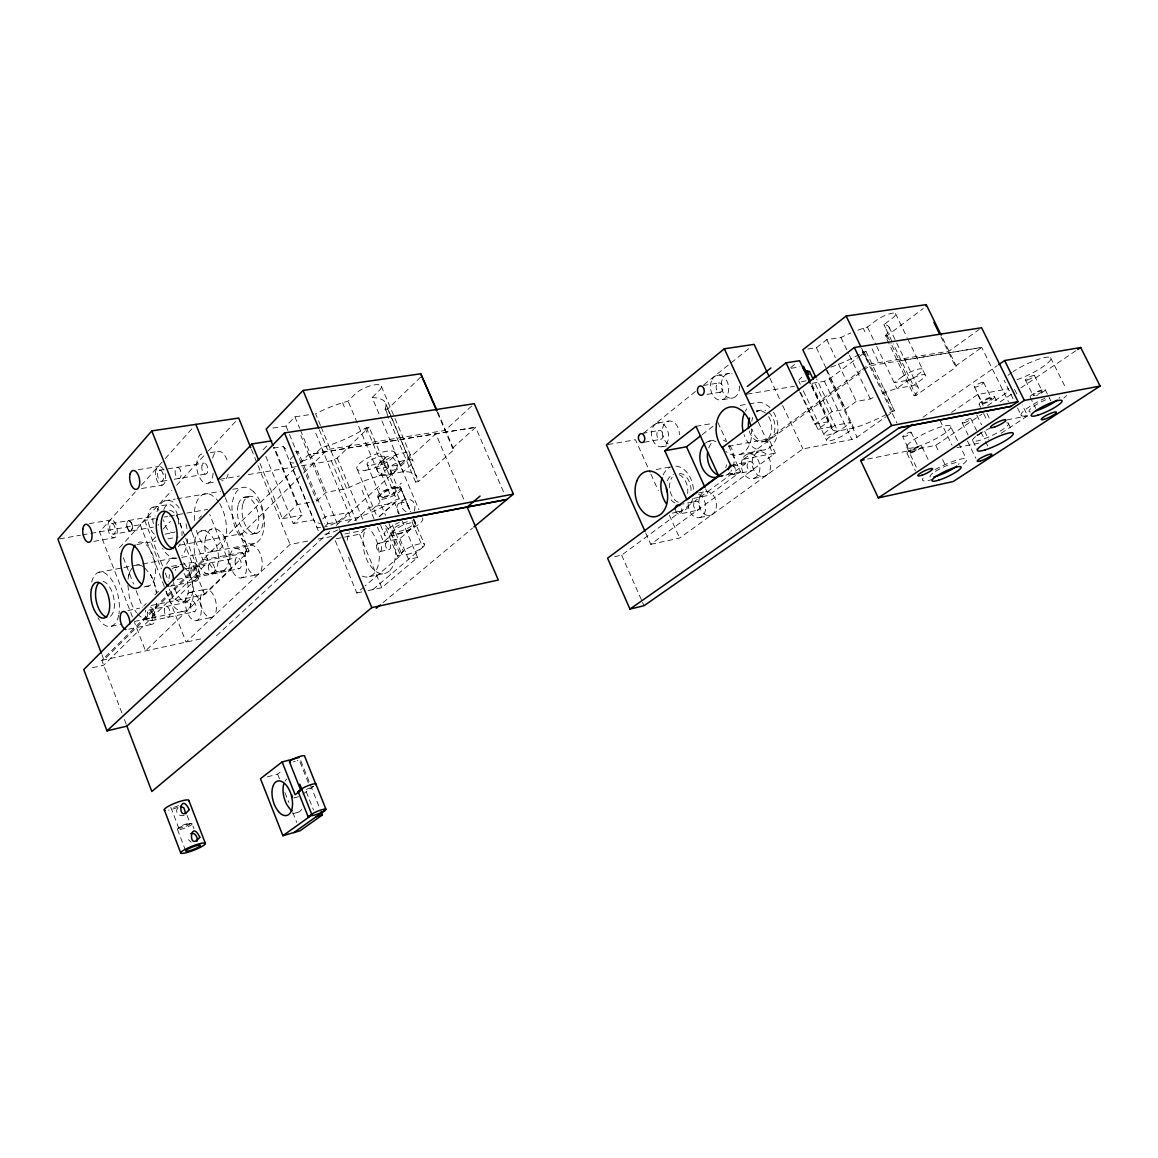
<?xml version="1.0" encoding="UTF-8"?>
<svg xmlns="http://www.w3.org/2000/svg" width="1158" height="1158" viewBox="0 0 1158 1158"><rect width="100%" height="100%" fill="white"/><g stroke="black" fill="none" stroke-linecap="round" stroke-linejoin="round"><path stroke-width="0.75" stroke-dasharray="5 3.75" d="M130.941 521.983L128.364 520.608C125.426 523.257 126.656 529.524 130.159 531.189L153.421 527.107M129.059 520.521L131.766 523.517L132.374 528.352M131.115 530.929L132.461 527.614M857.89 330.204A47.536 11.783 -26.1 0 1 863.26 328.336L867.443 327.077L875.709 320.78A12.999 3.257 -26.4 0 1 892.34 313.181A12.999 3.257 -26.4 0 1 892.167 318.378L883.901 324.645A47.536 11.783 -26.1 0 1 885.841 335.241L885.262 335.863L914.125 395.746L916.05 395.399L955.828 367.245L956.059 365.667L941.165 335.14M126.859 523.373L126.83 525.486M132.287 528.96L130.738 531.16L113.672 534.185M388.625 418.212L385.281 408.774A55.454 17.674 -22.7 0 0 372.181 397.585L380.649 417.864M414.347 511.199C419.471 491.368 388.842 499.127 398.859 513.993M389.855 421.136L415.621 482.046L415.997 481.41A55.902 15.836 -22.7 0 0 403.462 471.697L379.448 475.866A55.902 15.836 -22.7 0 0 346.691 488.676L326.078 492.309L316.872 501.081L311.936 501.964M396.499 468.86C398.699 465.226 395.819 460.797 393.315 458.105C388.292 452.85 382.632 459.683 379.375 463.316C369.778 475.417 392.765 479.977 396.499 468.86C390.232 473.94 379.173 464.372 385.252 457.772M403.056 500.097C398.815 504.758 403.187 511.995 408.904 512.516M178.129 807.821C173.367 812.438 180.793 818.011 185.164 814.754M177.608 829.041L178.795 827.623M378.709 496.695L380.461 494.64M135.356 491.904L99.559 531.84L133.879 620.702M141.319 485.245L163.987 459.958M165.174 458.626L193.56 426.94M90.889 533.375L140.176 524.69L171.804 490.456M176.682 485.202L207.094 452.286M208.31 450.969L238.722 418.067M119.477 547.705L144.678 520.449L155.288 518.596M155.751 536.82L150.858 541.987L161.396 568.911M163.075 529.076L170.414 521.332M390.449 474.433L391.028 471.755L384.717 456.773M263.141 449.738L268.063 444.658M272.825 428.069L286.026 426.057L294.943 416.837L313.876 413.999M199.017 518.393L201.506 515.831M143.795 605.996L146.255 603.521M154.897 594.836L159.818 589.871M320.433 425.406L315.598 413.753A55.454 17.674 -22.7 0 1 342.594 402.709L348.095 401.117L355.274 393.894A15.155 4.95 -23.1 0 1 374.642 384.832A15.155 4.95 -23.1 0 1 379.332 390.42L372.094 397.585M325.557 525.848L327.815 523.749L298.055 451.417L291.483 458.032A14.432 4.487 -22.4 0 0 293.973 462.968M121.894 712.952L101.846 660.335L298.518 464.633M299.705 463.432L308.723 454.486L475.735 427.259L308.636 454.544L300.892 435.48M379.534 516.468L399.221 498.794L369.113 427.128L365.132 428.373A55.454 17.674 -22.7 0 1 321.663 447.61L314.904 454.211A14.432 4.487 -22.4 0 1 299.705 462.028M192.127 532.68L204.966 565.118L103.713 665.242L90.411 668.137M240.372 535.314L302.339 474.302M303.599 473.057L327.526 449.507L445.048 430.443L472.131 405.604M301.369 465.777L331.333 460.797L337.253 458.047L369.113 427.128M384.919 409.469L387.756 409.035L422.134 375.67M180.055 545.129L242.065 533.635L249.042 550.991L145.532 650.883L134.516 622.382M260.014 463.489L282.48 518.726L297.099 504.613L310.286 502.268M151.264 605.475L204.648 594.676L231.426 568.853L209.699 514.355M914.125 395.746L914.733 395.153A47.854 10.523 -25.6 0 0 913.344 385.556L893.194 343.897M265.819 456.31L293.249 523.604L302.122 515.151L274.432 447.437M307.666 541.09L290.079 544.448L186.076 642.125L165.753 590.117M322.735 518.987L324.978 516.888L348.428 512.56L341.61 518.842A14.533 4.067 -22.4 0 1 324.168 527.107M329.625 531.594L216.792 635.481L213.26 636.249M336.254 525.486L435.813 433.816L464.344 500.56M347.834 522.504L351.366 519.334A55.902 15.836 -22.7 0 0 395.24 500.082L399.221 498.794M354.594 520.811L369.257 507.45L394.617 502.775L399.481 514.384M371.588 510.157L379.65 502.818M399.988 484.362L401.334 483.132M415.621 482.046L418.414 481.54L453.878 449.738L452.59 448.088L475.649 427.374L504.005 493.004M344.606 537.109L359.602 534.229L366.087 528.395M379.057 516.758L394.617 502.775M394.516 530.19L388.77 535.242L391.838 534.649L400.567 555.522L365.016 585.977M377.45 527.122L383.602 541.872L391.838 534.649M383.602 541.872L399.872 538.658L413.956 526.427L411.047 519.508M385.86 528.294L397.498 556.144L403.302 551.165L391.607 523.213M335.27 540.67L356.809 592.997L363.641 587.149M372.847 589.596L422.728 547.256L413.956 526.427M368.041 590.609L381.764 587.699L417.56 557.476L402.26 521.013M383.095 602.594L472.536 528.12M643.834 432.976L695.48 391.476M703.847 384.745L749.921 347.733M702.197 434.626L713.603 425.782M790.697 367.564L795.763 363.641M807.908 348.992L816.376 347.69L826.826 339.612L840.94 337.485A47.536 11.783 -26.1 0 1 850.898 332.954M267.339 776.873L277.631 774.137L281.727 770.996M812.062 383.298L824.351 381.243L829.475 378.912L857.571 357.822M858.975 356.78L865.996 351.496L894.367 410.757L887.187 415.838M885.262 335.863L887.216 335.574L923.23 308.52M766.755 440.329L860.698 370.56M862.117 369.503L869.224 364.205L949.01 351.178L979.248 329.437M614.594 556.68L621.643 555.131L745.622 463.576L743.624 459.219L862.305 371.168M863.752 370.097L869.542 365.798L981.868 347.371L956.059 365.667M693.584 498.403L708.58 495.349L740.541 471.827L727.383 443.167M302.875 794.156L313.471 786.369M645.701 532.926L650.782 544.332L775.397 453.111L768.767 438.839L727.615 446.496M799.715 391.896L814.885 424.204L832.052 411.655L845.528 409.223L856.225 401.45L870.266 398.96A47.854 10.523 -25.6 0 1 876.013 396.297M800.685 392.533L817.953 429.3L828.332 421.744L810.976 384.919M650.782 544.332L679.63 538.065L802.928 448.913L851.897 439.49L857.079 437.174L885.754 416.851M922.984 417.213L997.197 365.682M951.601 412.407L977.685 394.502L1008.632 388.813M987.629 405.589L1009.429 390.811M867.631 459.089L935.751 445.338L982.085 414.072M1000.005 401.971L1011.962 393.894M1020.936 387.843L1076.216 350.527M399.351 503.383C404.403 499.373 408.803 506.393 410.004 510.721M1001.178 433.251L1027.609 415.838L1022.239 404.953M380.389 462.331L384.76 461.434L388.972 466.761M830.822 367.129A47.536 11.783 -26.1 0 0 862.884 352.51L865.996 351.496M894.367 410.757L891.269 411.785A47.854 10.523 -25.6 0 1 853.953 427.982L837.639 431.066L829.794 436.696A12.448 2.707 -25.3 0 0 830.04 440.793A12.448 2.707 -25.3 0 0 846.006 433.628L853.866 428.011L825.77 368.707L827.652 372.659M366.406 528.251L360.442 530.986L344.606 534.012M292.656 813.799L297.389 812.467M321.548 447.639L351.25 519.377L327.815 523.749A55.902 15.836 -22.7 0 1 324.197 523.778M298.547 796.675L293.915 797.949A2.794 1.505 74.9 0 0 294.885 796.371M101.846 660.335L202.65 638.536M699.75 517.568L710.433 515.31M356.809 592.997L361.614 591.97M196.643 620.572L211.755 617.402M369.199 576.655L385.325 573.297M675.418 510.417A4.603 3.228 79 0 0 679.601 513.993L697.97 510.171M128.813 629.17L152.306 624.278M111.342 626.217L121.966 624.032M134.371 621.47L184.904 611.048M151.452 620.702L194.544 611.786M672.074 513.182L682.395 511.04M417.56 557.476L408.528 559.314L399.872 538.658M956.957 447.625L980.884 442.732M679.124 504.7L695.842 501.284M127.887 610.541L139.64 608.153M397.498 556.144L400.567 555.522M182.732 602.001L187.205 601.089M148.904 610.02L192.025 601.234M189.926 592.447L205.067 589.408M698.65 492.961L704.773 491.73M241.704 577.813L257.163 574.744M380.114 551.512L389.088 549.717M753.511 478.5L764.309 476.329M1007.026 419.891L1027.609 415.838M717.511 477.096L725.024 475.62M733.101 474.519L751.672 470.857M170.125 586.237L195.919 581.142A9.539 4.979 78.6 0 0 197.41 566.334A9.539 4.979 78.6 0 0 188.928 567.898A9.539 4.979 78.6 0 0 195.919 581.142M177.29 579.449L231.426 568.853M144.026 586.932L148.817 585.991M211.277 573.746L221.945 571.661M195.398 577.35L239.518 568.694M378.159 543.377L387.163 541.611M718.742 476.112L740.541 471.827M730.886 465.299L749.472 461.695M732.753 466.066L745.622 463.576M743.624 459.219L775.397 453.111M192.749 566.248L236.898 557.751M336.269 538.716L342.942 537.442M185.584 568.853L204.966 565.118M739.34 454.631L765.583 449.637M747.648 454.066L758.476 452.011M202.853 559.821L249.042 550.991M171.558 566.392L192.214 562.441M318.218 539.063L332.288 536.371M174.482 567.449L178.969 566.595A17.761 9.177 78.5 0 0 175.162 570.431M98.473 572.356L122.241 567.869M123.935 567.536L141.03 564.308M142.767 563.989L172.325 558.402M181.849 557.374L254.659 543.609M234.712 548.617L250.215 545.679M656.195 469.555L670.004 466.935M763.658 441.618L766.885 441.024M252.372 534.012L257.004 533.158M817.953 429.3L831.922 426.694A47.854 10.523 -25.6 0 0 837.639 431.066L814.783 382.632M814.885 424.204L828.332 421.744M293.249 523.604L313.572 519.841A55.902 15.836 -22.7 0 0 320.39 523.43M661.956 446.785L666.559 445.946M201.072 531.015L211.769 529.076M136.919 544.521L155.983 541.047M167.953 538.861L178.216 536.994M282.48 518.726L302.122 515.151M708.899 441.198L714.92 440.098M164.928 534.156L173.324 532.637M644.311 442.255L661.073 439.258M93.885 541.408L114.005 537.819A9.076 4.487 79.3 0 0 115.742 524.096A9.076 4.487 79.3 0 0 107.955 524.675A9.076 4.487 79.3 0 0 114.005 537.819M696.016 426.332L712.836 423.365M59.637 538.89L80.467 535.213M82.204 534.909L89.152 533.679M608.153 444.556L635.452 439.707L650.188 472.493M164.132 517.047L167.678 516.425M169.444 516.106L185.179 513.356M186.916 513.052L207.716 509.404M642.183 433.41L658.96 430.472M89.267 523.691L111.096 519.899M243.614 497.419L248.261 496.608M759.547 410.453L756.304 411.018A15.792 11.609 81.5 0 1 765.279 412.943M111.429 523.532L154.39 516.063M740.324 405.401L747.359 404.2M749.11 403.896L754.379 402.998A24.057 17.688 81.5 0 1 763.629 403.317L768.058 405.879A24.057 17.688 81.5 0 1 770.099 407.703M153.059 507.175L168.214 504.57M658.062 422.931L668.817 421.063M164.668 500.878L175.249 499.069M177.015 498.78L220.671 491.339M232.715 489.298L241.327 487.836M722.418 399.727L733.289 397.903M219.817 479.325L239.431 476.054M248.348 474.577L299.604 466.066M208.324 483.074L215.229 481.931M747.228 394.125L794.489 386.236M707.017 394.386L720.609 392.142M141.551 488.517L162.236 485.101M161.903 481.279L167.157 480.411M174.178 479.267L206.167 474.027M901.981 360.485L981.767 347.472L1008.459 401.696M703.123 385.498L718.423 383.037M791.175 368.273L799.946 366.869M159.268 470.249L204.329 463.026M716.599 375.453L729.829 373.354M138.193 469.714L158.921 466.413M273.331 448.132L283.507 446.51A55.454 17.674 -22.7 0 0 287.416 449.738M210.365 452.677L219.007 451.316M903.11 436.754C913.792 434.974 913.619 427.461 902.647 436.552L910.029 451.996M176.928 558.17L174.366 558.402A29.486 15.213 79.3 0 1 162.554 548.327M130.014 531.16L128.987 530.538M295.623 451.331L298.055 451.417M395.718 487.619L398.091 487.793M397.093 487.721L399.828 487.923M189.926 823.309L191.765 823.57M911.042 432.18L918.786 447.639M143.23 566.494L139.423 564.974A27.43 13.751 78.4 0 0 135.819 565.278A27.416 13.751 78.4 0 1 139.423 564.988M191.157 842.199L188.436 839.651M144.707 567.782L150.41 574.571A27.401 13.737 78.4 0 1 156.402 592.737A27.43 13.751 78.4 0 0 150.41 574.556M128.697 530.292L127.221 527.397M950.313 425.883A24.405 4.849 -25.5 0 0 935.114 428.865L929.353 431.254A24.405 4.849 -25.5 0 0 906.627 446.814L907.264 447.914A24.405 4.849 -25.5 0 0 939.124 436.899L943.799 433.975A24.405 4.849 -25.5 0 0 950.313 425.883L957.941 441.603M1050.61 357.721L1066.243 389.03M1045.182 389.58L1050.798 400.856M1034.441 375.568L1042.113 390.999A5.052 0.97 -26 0 1 1036.106 395.008M1025.51 380.142L1033.153 395.558M1030.084 396.977L1035.672 408.253M1014.567 389.421L1018.403 397.194M1012.903 398.569L1004.058 380.114M1017.506 407.891L1021.327 415.679A26.142 4.907 -25.9 0 0 1029.52 415.042M1008.198 423.162L1011.658 430.183M994.548 396.832A8.584 1.723 -25.9 0 1 983.547 403.795A8.584 1.723 -25.9 0 1 982.375 401.059A8.584 1.723 -25.9 0 1 994.548 396.832L997.588 403.013M983.591 382.372L991.378 398.222M974.515 387.061L982.259 402.897M977.685 394.502L983.099 405.561M986.963 413.449L990.061 419.775M979.103 404.301L980.609 407.384M983.634 413.565L987.412 421.28M940.976 336.804L955.828 367.245M976.787 415.085L981.535 424.798M984.691 431.268L988.643 439.36M980.985 432.195L984.807 440.04M985.574 441.603L987.875 446.308M970.795 418.617L976.657 430.631M972.923 441.01L977.005 449.405M962.255 422.988L968.088 434.988M967.451 440.995L975.818 458.235M958.708 443.181L966.308 458.872M895.481 313.572L907.032 337.412M907.8 338.99L925.256 375.018M940.006 420.354L952.035 445.222M889.069 327.178L895.988 341.494M896.755 343.086L918.294 387.669M885.609 328.076L883.945 324.645L892.413 342.29M887.216 335.574L891.11 343.651M891.892 345.272L916.05 395.399M885.841 335.241L887.477 338.614M935.751 445.338L939.543 453.212M942.583 459.509L946.375 467.383M131.201 522.345L132.012 524.313M867.443 327.077L875.897 344.664M876.664 346.271L896.943 388.422L913.344 385.556L921.754 379.52A13.085 2.909 -25.9 0 0 922.159 374.787A13.085 2.909 -25.9 0 0 905.382 382.357L896.943 388.422A47.854 10.523 -25.6 0 0 881.73 393.85M921.797 446.322A8.178 1.607 -25.4 0 1 911.259 452.836A8.178 1.607 -25.4 0 1 910.145 450.274A8.178 1.607 -25.4 0 1 921.797 446.322L929.512 462.36M863.26 328.336L864.91 331.796M872.09 348.862L879.443 364.177M883.901 388.552L892.022 405.503M864.042 351.815L892.442 411.104M861.538 348.153L869.224 364.205M862.189 350.411L896.871 422.887M862.884 352.51L864.476 355.839M906.627 446.814L917.107 468.729M907.018 453.314L915.442 470.944M840.94 337.485L848.655 353.653M849.436 355.274L870.266 398.96M826.826 339.612L835.338 357.504M838.435 364.017L856.225 401.45M816.376 347.69L826.378 368.794M827.145 370.415L845.528 409.223M829.475 378.912L857.079 437.174M824.351 381.243L851.897 439.49M832.052 411.655L816.665 379.071M811.917 384.268L831.922 426.694M811.657 385.657L832.312 429.517M798.788 381.083L800.308 384.34M803.362 390.839L826.638 440.344M769.896 378.188L781.925 403.925M782.663 405.532L802.928 448.913M758.389 422.294L773.37 454.602M717.888 422.467L726.659 441.574M705.642 488.879L708.58 495.349M650.912 474.143L658.28 490.529M669.324 515.122L679.63 538.065M621.643 555.131L641.836 600.828M642.56 602.464L644.007 605.735M413.623 519.016L415.027 522.258M437.652 411.872L453.878 449.738M437.406 412.639L452.59 448.088M381.329 386.294L412.986 461.043M385.744 403.708L391.375 416.981M392.07 418.646L416.663 476.749M387.756 409.035L389.841 413.985M390.55 415.621L418.414 481.54M385.281 408.774L387.004 412.856M381.966 420.976L403.375 471.697L410.844 464.879A15.286 4.429 -23.1 0 0 406.415 459.958A15.286 4.429 -23.1 0 0 386.844 469.004L379.448 475.866L348.095 401.117M394.646 452.185L418.935 509.723M400.292 487.04L410.656 511.677M413.638 518.958L424.306 544.086M366.304 427.563L396.441 499.301M365.132 428.373L366.825 432.397M381.112 473.101L389.739 493.655M390.68 470.799L397.903 488.14M379.259 488.372L379.621 489.241M342.594 402.709L344.346 406.907M367.216 464.865L380.331 496.217M377.971 497.303L385.513 515.353M388.885 523.43L401.812 554.32M401.146 489.313A12.347 3.474 -22.9 0 1 383.587 499.055A12.347 3.474 -22.9 0 1 384.355 492.295A12.347 3.474 -22.9 0 1 401.146 489.313L409.454 509.303L400.871 488.444M357.315 469.439L377.19 517.076M380.62 525.298L384.731 535.155M362.049 490.152L374.034 518.914M385.44 525.616A26.634 15.72 78.8 0 1 394.328 542.61L395.428 549.529A26.634 15.72 78.8 0 1 389.102 571.183L390.449 574.658M337.253 458.047L363.019 520.087M323.212 451.663L323.531 452.416M321.128 427.07L346.691 488.676M319.362 429.821L327.526 449.507M331.333 460.797L356.273 520.97M359.602 534.229L381.764 587.699M315.743 433.15L323.56 452.054M294.943 416.837L299.676 428.33M300.356 429.965L326.078 492.309M308.723 454.486L339.656 529.495M286.026 426.057L288.762 432.701M289.442 434.351L316.872 501.081M289.934 461.68L318.233 530.711M283.507 446.51L313.572 519.841M297.099 504.613L273.606 447.191M251.46 449.405L290.079 544.448M225.26 497.636L247.334 552.641L203.359 561.051L103.916 659.886L102.005 654.863M300.776 760.69L319.767 808.385M308.346 782.851L299.184 759.822A8.178 1.52 -21.8 0 1 297.23 760.632M306.233 791.696L313.529 810.05M176.523 514.876L185.092 536.574M185.758 538.238L200.262 574.947L173.917 600.901L169.3 589.118M277.631 774.137L279.614 779.131M284.882 792.477L288.834 802.48M292.786 812.467L296.738 822.47M183.601 541.365L204.648 594.676M144.678 520.449L162.67 566.407M165.247 572.978L168.46 581.186M140.176 524.69L165.102 588.438M123.327 557.62L133.59 584.095M136.152 590.71L142.564 607.241M187.104 815.42L190.216 823.497A6.181 1.086 -21.2 0 1 181.893 827.724A6.181 1.086 -21.2 0 1 181.27 825.944A6.181 1.086 -21.2 0 1 190.216 823.497M192.127 823.801A7.845 1.375 -21.2 0 1 181.531 829.186A7.845 1.375 -21.2 0 1 180.764 826.913A7.845 1.375 -21.2 0 1 192.127 823.801L194.037 828.781M170.834 807.401L178.694 827.956M177.492 829.475L185.106 849.393M124.413 719.538L126.917 726.124M1021.327 415.679L1020.965 414.434A26.142 4.907 -25.9 0 1 1044.878 398.28M132.171 524.835L132.446 527.064M127.062 526.876L126.917 526.036M127.887 585.282L129.218 596.356A27.43 13.751 78.4 0 0 136.586 612.698M194.515 520.521L194.341 513.24A29.124 15.445 79.4 0 1 211.682 495.161L215.822 498.461A29.124 15.445 79.4 0 1 218.703 502.065M732.681 465.415A4.748 3.431 80 0 1 734.881 472.971A4.748 3.431 80 0 1 729.091 472.059M773.616 412.291A24.057 17.688 81.5 0 1 769.94 447.393A24.057 17.688 81.5 0 1 744.044 434.641M745.303 411.177A24.057 17.688 81.5 0 1 746.722 408.89M806.185 380.678A12.362 3.04 -25.7 0 1 801.799 377.204M698.607 494.263A12.188 8.642 79 0 1 705.569 509.534A12.188 8.642 79 0 1 695.263 517.163A12.188 8.642 79 0 1 688.315 501.892M681.642 508.623A4.603 3.228 79 0 1 679.601 513.993M751.325 428.764A24.304 17.631 81.3 0 1 744.565 451.634A24.304 17.631 81.3 0 1 725.791 451.432M768.55 416.591A15.792 11.609 81.5 0 1 766.06 440.46A15.792 11.609 81.5 0 1 748.922 429.835M668.267 443.934A12.043 8.453 81.2 0 1 664.924 423.394L666.733 421.859A12.043 8.453 81.2 0 1 677.025 425.753L678.342 428.474A12.043 8.453 81.2 0 1 679.341 434.655M739.542 386.063A12.492 9.061 82.8 0 1 730.206 398.178A12.492 9.061 82.8 0 1 721.362 383.428A12.492 9.061 82.8 0 1 732.203 373.831M768.521 412.364A15.763 11.609 81.5 0 1 770.953 438.462A15.763 11.609 81.5 0 1 752.15 429.256M751.803 421.179A15.763 11.609 81.5 0 1 752.801 417.459M756.811 411.901A15.763 11.609 81.5 0 1 765.612 410.685M708.739 447.9A18.441 13.274 80.5 0 1 713.299 441.488M723.388 440.199A18.441 13.274 80.5 0 1 725.646 441.415M729.656 445.294A18.441 13.274 80.5 0 1 730.843 471.306M730.032 472.319A18.441 13.274 80.5 0 1 721.579 475.996M705.758 442.863A18.499 13.259 80.4 0 1 715.847 441.589M726.457 464.763A18.499 13.259 80.4 0 1 725.791 467.731M1030.128 396.499A8.41 1.621 -26 0 1 1038.784 390.97A8.41 1.621 -26 0 1 1045.138 390.058A8.41 1.621 -26 0 1 1036.468 395.587M1035.049 395.37A5.052 0.97 -26 0 1 1035.324 393.43A5.052 0.97 -26 0 1 1042.171 391.071M981.13 432.556A8.063 1.534 -25.6 0 1 975.369 436.769M978.003 434.221A4.835 0.926 -25.6 0 1 976.773 435.22M963.311 463.967A24.492 4.502 -25.2 0 0 951.138 462.071L945.362 464.459A24.492 4.502 -25.2 0 0 934.043 470.162M932.841 479.282A24.492 4.502 -25.2 0 1 922.955 480.7L922.347 479.687A24.492 4.502 -25.2 0 1 923.259 477.993M1006.678 422.829A19.903 3.749 -25.6 0 1 995.634 433.685A19.903 3.749 -25.6 0 1 972.633 440.749A19.903 3.749 -25.6 0 1 991.552 427.476M1016.97 379.694A26.041 5.283 -26.2 0 0 1049.105 361.745A26.041 5.283 -26.2 0 0 1035.281 360.384L1029.216 362.903A26.041 5.283 -26.2 0 0 1013.207 371.559M1066.663 395.486A26.142 4.907 -25.9 0 1 1063.797 398.062M1059.932 397.078A17.153 3.213 -25.9 0 1 1059.034 398.395M1030.519 411.959A17.153 3.213 -25.9 0 1 1032.994 406.878A17.153 3.213 -25.9 0 1 1049.741 398.135M935.534 471.335A16.067 2.953 -25.2 0 1 952.846 463.374A16.067 2.953 -25.2 0 1 958.477 464.488M930.352 476.966A16.067 2.953 -25.2 0 1 934.564 471.957M1007.952 375.424A26.041 5.283 -26.2 0 1 1012.02 372.369M678.212 502.283A14.996 10.552 79.6 0 1 672.176 477.125M679.5 473.332A14.996 10.552 79.6 0 1 690.964 491.629M692.672 498.751A22.885 16.067 79.6 0 1 675.375 510.837M663.129 474.852A22.885 16.067 79.6 0 1 671.741 466.616M675.91 466.124A22.885 16.067 79.6 0 1 693.497 490.138M675.027 502.919A15.011 10.552 79.6 0 1 670.077 498.693M667.471 480.686A15.011 10.552 79.6 0 1 673.565 474.244M679.109 474.65A15.011 10.552 79.6 0 1 687.635 493.511M313.717 786.079A8.193 1.419 -21.8 0 1 312.139 786.933M310.315 787.787A8.193 1.419 -21.8 0 1 306.378 789.322M301.601 809.428A17.746 9.553 74.9 0 1 294.798 812.265M284.998 781.143A17.746 9.553 74.9 0 1 286.851 779.016M295.261 761.327A8.178 1.52 -21.8 0 1 293.423 761.877M389.102 571.183A26.634 15.72 78.8 0 1 372.919 568.969L369.286 564.38A26.634 15.72 78.8 0 1 365.711 528.714M362.28 576.134A26.779 15.647 78.8 0 0 379.187 552.771L378.087 545.823A26.779 15.647 78.8 0 0 369.199 528.728M350.252 561.891A26.779 15.647 78.8 0 1 348.587 557.056M347.197 540.279A26.779 15.647 78.8 0 1 349.557 531.797M412.016 520.868A12.391 3.286 -22.9 0 1 406.994 528.584A12.391 3.286 -22.9 0 1 392.142 530.494A12.391 3.286 -22.9 0 1 409.7 521.172M422.409 517.944A20.83 5.515 -22.9 0 1 407.674 530.711A20.83 5.515 -22.9 0 1 384.688 535.112A20.83 5.515 -22.9 0 1 399.249 522.374M178.448 805.65A6.166 1.144 -21.1 0 1 171.818 807.647M177.42 807.473A13.158 2.446 -21.1 0 1 168.532 810.137M175.119 531.855A14.272 7.368 79.5 0 1 163.553 519.855M163.843 509.607A14.272 7.368 79.5 0 1 164.928 507.103L166.419 505.395A14.272 7.368 79.5 0 1 175.799 510.475L177.145 513.747A14.272 7.368 79.5 0 1 178.361 524.574M213.101 473.159A14.982 7.947 80.3 0 1 204.894 483.016A14.982 7.947 80.3 0 1 196.701 466.587A14.982 7.947 80.3 0 1 203.446 453.762M212.667 458.105A14.909 7.99 80.3 0 1 220.107 451.533A14.909 7.99 80.3 0 1 227.952 462.939M228.184 474.085A14.909 7.99 80.3 0 1 221.771 480.787M154.275 534.07A14.33 7.324 79.4 0 1 149.816 509.708L151.293 507.986A14.33 7.324 79.4 0 1 158.935 510.389M219.586 503.441A29.124 15.445 79.4 0 1 220.715 548.255A29.124 15.445 79.4 0 1 195.76 527.932M337.76 529.944A14.547 4.024 -22.4 0 1 323.314 534.446M320.52 527.657A14.533 4.067 -22.4 0 1 318.233 523.199M153.464 523.604A5.37 2.75 79.4 0 1 155.114 515.976M158.357 524.241A5.37 2.75 79.4 0 1 158.009 525.283M183.89 567.377A17.761 9.177 78.5 0 1 192.821 588.365A17.761 9.177 78.5 0 1 184.05 601.045A17.761 9.177 78.5 0 1 173.628 582.242M183.601 562.774A27.112 13.968 78.5 0 1 189.68 607.226A27.112 13.968 78.5 0 1 165.435 589.19M166.564 564.293A27.112 13.968 78.5 0 1 175.973 558.069M184.136 573.471A17.79 9.163 78.5 0 1 184.933 600.611A17.79 9.163 78.5 0 1 169.936 587.656M169.039 578.682A17.79 9.163 78.5 0 1 169.56 574.658M172.368 568.839A17.79 9.163 78.5 0 1 179.403 568.231M137.455 613.769A27.43 13.751 78.4 0 0 156.837 601.436A27.401 13.737 78.4 0 1 151.741 616.548L148.542 618.546A27.416 13.751 78.4 0 1 141.16 617.098M130.188 571.198A27.43 13.751 78.4 0 0 128.031 579.362A27.416 13.751 78.4 0 1 132.678 567.449M138.395 542.407A22.465 11.319 78.8 0 1 155.013 563.135A22.465 11.319 78.8 0 1 145.865 586.209M150.54 606.922A9.177 4.618 78.1 0 1 155.027 619.284A9.177 4.618 78.1 0 1 149.006 623.105A9.177 4.618 78.1 0 1 145.561 610.078M118.652 615.289A27.734 13.534 78.4 0 1 100.399 621.325M99.53 620.239A27.734 13.534 78.4 0 1 97.837 617.793M91.67 582.098A27.734 13.534 78.4 0 1 105.769 573.601L109.489 576.916A27.734 13.534 78.4 0 1 118.927 613.812M103.004 581.417A18.195 8.873 78.4 0 1 113.889 598.672A18.195 8.873 78.4 0 1 109.127 616.953M156.996 511.72A29.486 15.213 79.3 0 1 172.774 501.805L176.87 505.178A29.486 15.213 79.3 0 1 179.736 508.825M186.033 523.894A29.486 15.213 79.3 0 1 187.147 530.031M187.509 539.078A29.486 15.213 79.3 0 1 181.849 555.71M169.604 510.374A19.339 9.973 79.3 0 1 181.98 535.749M180.127 543.942A19.339 9.973 79.3 0 1 178.289 546.663M172.296 584.529A9.611 4.921 78.6 0 1 171.312 585.687M383.834 461.868L376.466 468.758L400.407 464.662L407.848 457.801A15.271 4.487 -23.1 0 0 403.404 452.821A15.271 4.487 -23.1 0 0 383.834 461.868M655.978 423.712L654.183 425.261A12.087 8.439 81.2 0 0 653.344 441.212A12.087 8.439 81.2 0 0 664.735 445.555A12.087 8.439 81.2 0 0 667.587 430.371L666.27 427.62A12.087 8.439 81.2 0 0 655.978 423.712M834.961 425.391L827.13 431.051A12.434 2.736 -25.4 0 0 827.405 435.176A12.434 2.736 -25.4 0 0 843.357 428.011L851.202 422.381L834.961 425.391M902.56 376.509L894.15 382.603L910.506 379.781L918.945 373.716A13.085 2.938 -26 0 0 919.322 368.939A13.085 2.938 -26 0 0 902.56 376.509M990.293 398.207L989.366 398.424A5.153 1.028 -25.9 0 0 982.216 402.521A5.153 1.028 -25.9 0 0 988.15 401.03A5.153 1.028 -25.9 0 0 990.293 398.207M982.505 382.328L981.579 382.545A5.139 1.071 -26 0 0 974.457 386.671A5.139 1.071 -26 0 0 980.406 385.209A5.139 1.071 -26 0 0 982.505 382.328M253.805 491.918L249.65 488.676A28.762 15.662 79.5 0 0 231.962 506.625L232.092 513.834A28.762 15.662 79.5 0 0 248 543.29A28.762 15.662 79.5 0 0 264.154 526.991A28.762 15.662 79.5 0 0 253.805 491.918M180.474 470.365L179.881 469.164A5.66 2.953 80.2 0 0 175.119 470.741A5.66 2.953 80.2 0 0 178.94 478.515A5.66 2.953 80.2 0 0 180.474 470.365M162.902 473.202L162.308 471.986A5.703 2.924 80.1 0 0 157.589 473.564A5.703 2.924 80.1 0 0 161.411 481.395A5.703 2.924 80.1 0 0 162.902 473.202M747.46 463.736A4.719 3.445 80.1 0 0 750.775 470.959A4.719 3.445 80.1 0 0 753.496 464.141A4.719 3.445 80.1 0 0 747.46 463.736M693.946 503.209A4.574 3.242 79 0 0 697.13 510.244A4.574 3.242 79 0 0 699.649 503.716A4.574 3.242 79 0 0 693.946 503.209M716.455 385.151A4.704 3.387 82.7 0 0 719.726 392.272A4.704 3.387 82.7 0 0 722.36 385.339A4.704 3.387 82.7 0 0 716.455 385.151M699.765 496.811A12.13 8.656 79.1 0 0 708.175 515.513A12.13 8.656 79.1 0 0 714.978 498.201A12.13 8.656 79.1 0 0 699.765 496.811M753.134 457.381A12.535 9.206 80.2 0 0 761.921 476.589A12.535 9.206 80.2 0 0 769.245 458.51A12.535 9.206 80.2 0 0 753.134 457.381M742.321 459.451A12.579 9.192 80.1 0 0 751.122 478.746A12.579 9.192 80.1 0 0 758.418 460.609A12.579 9.192 80.1 0 0 742.321 459.451M657.136 432.455A4.531 3.17 81.2 0 0 660.248 439.36A4.531 3.17 81.2 0 0 662.68 432.759A4.531 3.17 81.2 0 0 657.136 432.455M711.403 381.054A12.55 9.047 82.7 0 0 720.088 400.075A12.55 9.047 82.7 0 0 727.166 381.59A12.55 9.047 82.7 0 0 711.403 381.054M964.151 422.771A4.835 0.955 -25.7 0 0 970.896 418.849A4.835 0.955 -25.7 0 0 964.527 420.774A4.835 0.955 -25.7 0 0 964.151 422.771M1027.407 379.969A5.037 0.999 -26.1 0 0 1034.514 375.829A5.037 0.999 -26.1 0 0 1028.014 377.754A5.037 0.999 -26.1 0 0 1027.407 379.969M911.882 451.837A4.907 0.97 -25.4 0 0 918.844 447.9A4.907 0.97 -25.4 0 0 912.475 449.724A4.907 0.97 -25.4 0 0 911.882 451.837M383.009 497.665A12.347 3.474 -22.9 0 0 400.567 487.909A12.347 3.474 -22.9 0 0 383.761 490.891A12.347 3.474 -22.9 0 0 383.009 497.665M398.077 533.65A12.405 3.271 -22.9 0 0 415.751 523.995A12.405 3.271 -22.9 0 0 398.974 527.194A12.405 3.271 -22.9 0 0 398.077 533.65M406.791 554.479A12.434 3.156 -22.8 0 0 424.552 544.882A12.434 3.156 -22.8 0 0 407.79 548.212A12.434 3.156 -22.8 0 0 406.791 554.479M385.773 543.319A4.169 2.475 78.8 0 0 388.451 549.775A4.169 2.475 78.8 0 0 390.174 543.898A4.169 2.475 78.8 0 0 385.773 543.319M376.784 545.1A4.183 2.475 78.8 0 0 379.462 551.57A4.183 2.475 78.8 0 0 381.17 545.664A4.183 2.475 78.8 0 0 376.784 545.1M384.311 496.507A9.727 2.736 -22.9 0 0 398.135 488.821A9.727 2.736 -22.9 0 0 384.89 491.18A9.727 2.736 -22.9 0 0 384.311 496.507M371.226 465.241A9.698 2.881 -22.9 0 0 384.948 457.497A9.698 2.881 -22.9 0 0 371.704 459.697A9.698 2.881 -22.9 0 0 371.226 465.241M365.769 470.235A20.685 6.137 -22.9 0 0 395.124 453.719A20.685 6.137 -22.9 0 0 366.941 458.351A20.685 6.137 -22.9 0 0 365.769 470.235M201.97 465.559A5.616 2.982 80.3 0 0 205.4 474.143A5.616 2.982 80.3 0 0 207.239 466.052A5.616 2.982 80.3 0 0 201.97 465.559M205.545 537.905A21.944 11.652 79 0 0 218.905 571.907A21.944 11.652 79 0 0 226.389 541.177A21.944 11.652 79 0 0 205.545 537.905M194.891 539.874A22.016 11.609 78.9 0 0 208.252 573.992A22.016 11.609 78.9 0 0 215.649 543.189A22.016 11.609 78.9 0 0 194.891 539.874M208.614 565.176A5.689 3.011 78.7 0 0 212.088 573.977A5.689 3.011 78.7 0 0 213.984 566.03A5.689 3.011 78.7 0 0 208.614 565.176M235.248 560.038A5.645 3.04 78.7 0 0 238.722 568.752A5.645 3.04 78.7 0 0 240.676 560.863A5.645 3.04 78.7 0 0 235.248 560.038M245.8 551.715A14.967 8.135 78.8 0 0 255.035 574.904A14.967 8.135 78.8 0 0 260.347 553.973A14.967 8.135 78.8 0 0 245.8 551.715M230.341 554.668A15.04 8.092 78.7 0 0 239.576 577.972A15.04 8.092 78.7 0 0 244.816 556.969A15.04 8.092 78.7 0 0 230.341 554.668M190.491 603.376A5.428 2.823 78.1 0 0 193.806 611.829A5.428 2.823 78.1 0 0 195.572 604.317A5.428 2.823 78.1 0 0 190.491 603.376M185.873 598.107A14.475 7.513 78.1 0 0 194.674 620.674A14.475 7.513 78.1 0 0 199.422 600.712A14.475 7.513 78.1 0 0 185.873 598.107M164.479 608.688A5.472 2.794 78.1 0 0 167.794 617.214A5.472 2.794 78.1 0 0 169.502 609.658A5.472 2.794 78.1 0 0 164.479 608.688M200.985 595.053A14.403 7.556 78.1 0 0 209.772 617.504A14.403 7.556 78.1 0 0 214.606 597.615A14.403 7.556 78.1 0 0 200.985 595.053M238.114 505.206A18.875 10.277 79.5 0 0 249.694 534.301A18.875 10.277 79.5 0 0 256.381 507.58A18.875 10.277 79.5 0 0 238.114 505.206M242.746 504.396A18.846 10.292 79.5 0 0 254.326 533.433A18.846 10.292 79.5 0 0 261.028 506.755A18.846 10.292 79.5 0 0 242.746 504.396M156.041 469.757A9.496 4.878 80.1 0 0 160.948 485.014A9.496 4.878 80.1 0 0 164.812 472.507A9.496 4.878 80.1 0 0 156.041 469.757M147.413 612.177A5.5 2.765 78.1 0 0 150.728 620.746A5.5 2.765 78.1 0 0 152.407 613.161A5.5 2.765 78.1 0 0 147.413 612.177M191.128 568.549A5.718 2.982 78.6 0 0 194.616 577.408A5.718 2.982 78.6 0 0 196.484 569.418A5.718 2.982 78.6 0 0 191.128 568.549M109.923 525.602A5.443 2.692 79.3 0 0 112.963 534.2A5.443 2.692 79.3 0 0 114.772 526.789A5.443 2.692 79.3 0 0 109.923 525.602"/><path stroke-width="1.5" d="M716.368 424.031L716.064 430.197A24.304 17.631 81.3 0 0 723.808 449.565M926.11 306.363L926.255 304.641L846.165 316.033L802.827 349.774L815.898 377.45M185.801 813.77L183.876 807.821L180.358 806.301M196.961 841.215C198.279 837.799 194.877 831.676 190.781 833.673M250.779 447.755L238.722 418.067L151.785 430.877L57.9 539.194L101.354 653.184M224.609 496L218.037 479.615L252.053 443.919L271.739 440.851M436.942 410.236L420.759 373.802L303.049 390.434L266.21 429.082L272.941 445.541M284.506 432.933L174.728 546.113L183.818 569.2L83.767 669.585L106.985 730.872L126.917 726.124L340.336 531.16L506.929 499.474L513.399 494.104L474.259 403.664L284.506 432.933L324.269 529.727L106.985 730.872M480.063 496.087L467.137 507.074L498.316 580.028L371.776 607.632L151.828 791.493L126.917 726.124M376.22 608.326L380.345 604.896M473.911 526.977L506.929 499.474L340.336 531.16M769.144 376.582L754.104 344.375L724.315 348.79L606.445 444.846L644.963 531.29M697.044 492.237L686.926 499.749L664.793 450.766L696.016 426.332L718.742 476.112L699.939 490.08M747.315 386.468L770.939 367.983M745.477 394.415L786.065 362.83L799.57 360.703L810.224 383.312M664.793 450.766L686.52 446.785L700.778 435.726M299.473 757.404L282.132 761.95L260.478 778.697L282.885 835.714L300.023 830.807L322.387 814.957L321.07 811.671M1010.804 406.472L1018.041 401.623L981.608 327.743L854.343 347.516L722.462 447.451L731.147 466.385L607.559 558.214L629.952 609.094L644.007 605.735L899.216 427.78L1010.92 406.386L899.216 427.78M282.885 835.714L310.214 816.187L308.129 816.781L298.113 791.551L301.659 788.916M308.129 816.781L311.705 814.219L299.777 784.183M293.886 832.573L324.949 810.484M629.952 609.094L891.66 425.579L1018.041 401.623M998.688 364.654L1004.623 360.529L1080.704 347.501L1100.1 386.034L953.208 481.54L878.329 497.897L860.64 460.493L912.591 424.421M1077.722 349.528L1080.704 347.501M878.329 497.897L1024.338 400.436L1100.1 386.034M316.192 816.723L322.387 814.957M298.113 791.551L300.212 790.972L295.116 794.735L282.132 761.95M860.64 460.493L864.129 459.784M324.269 529.727L513.399 494.104M810.383 380.996L803.449 366.304A47.536 11.783 -26.1 0 0 807.329 371.096L809.456 371.356L813.263 379.419M1004.623 360.529L1024.338 400.436M926.255 304.641L941.165 335.14M933.927 322.387L939.399 333.591M846.165 316.033L860.77 346.546M854.343 347.516L891.66 425.579M807.329 371.096L808.921 374.468M786.065 362.83L798.948 390.275M724.315 348.79L757.636 420.658M686.52 446.785L704.904 487.257M420.759 373.802L436.711 411.018M303.049 390.434L318.682 428.171M340.206 531.088L371.776 607.632M252.053 443.919L258.683 460.218M195.861 424.378L218.037 479.615M315.931 784.154L325.991 809.37A8.222 1.317 -21.9 0 1 314.513 815.073A8.222 1.317 -21.9 0 1 314.542 812.598A8.222 1.317 -21.9 0 1 325.991 809.37M315.656 783.85L304.467 755.769A8.178 1.52 -21.8 0 0 295.073 758.229A8.178 1.52 -21.8 0 0 289.818 762.282M289.529 761.964L300.675 790.06A8.193 1.419 -21.8 0 1 309.244 785.225A8.193 1.419 -21.8 0 1 315.671 784.646M151.785 430.877L191.461 531.015M188.855 800.453L205.371 843.415A13.216 2.186 -21.3 0 1 187.48 852.389A13.216 2.186 -21.3 0 1 186.322 848.771A13.216 2.186 -21.3 0 1 205.371 843.415M164.32 809.92L180.749 852.983M675.244 509.231A4.603 3.228 79 0 1 679.963 505.728M743.175 431.673A24.057 17.688 81.5 0 1 742.307 425.507L742.64 419.384A24.057 17.688 81.5 0 1 744.145 413.724M716.368 424.031A24.304 17.631 81.3 0 1 737.241 407.848L741.685 410.453A24.304 17.631 81.3 0 1 750.731 425.608M748.647 428.503A15.792 11.609 81.5 0 1 749.559 418.038M815.131 376.509A12.362 3.04 -25.7 0 1 813.437 377.479M728.527 469.67A4.748 3.431 80 0 1 730.886 465.299M718.09 475.127A18.441 13.274 80.5 0 1 707.625 452.213M717.511 477.096A18.499 13.259 80.4 0 1 701.502 466.109A18.499 13.259 80.4 0 1 704.831 443.659M956.87 465.979A16.067 2.953 -25.2 0 1 933.913 476.835M1057.167 400.089A17.153 3.213 -25.9 0 1 1035.701 410.945M666.429 503.817A22.885 16.067 79.6 0 1 662.043 477.718M666.994 491.832A15.011 10.552 79.6 0 1 666.429 487.981M292.12 810.89A17.746 9.553 74.9 0 1 289.514 808.472L287.17 805.157A17.746 9.553 74.9 0 1 283.71 784.212M292.308 796.805A2.794 1.505 74.9 0 1 291.671 794.779M164.972 810.354A13.158 2.446 -21.1 0 1 175.741 802.87A13.158 2.446 -21.1 0 1 188.638 801.206M125.933 629.576A9.25 4.56 78 0 1 120.171 618.763A9.25 4.56 78 0 1 124.905 611.8A9.25 4.56 78 0 1 129.841 623.815M106.797 617.084A18.195 8.873 78.4 0 1 96.519 602.189A18.195 8.873 78.4 0 1 98.662 582.995M141.739 584.197A22.465 11.319 78.8 0 1 132.388 565.205A22.465 11.319 78.8 0 1 135.066 545.1M173.382 548.472A19.339 9.973 79.3 0 1 162.134 533.027A19.339 9.973 79.3 0 1 164.74 512.299M168.807 586.151A9.611 4.921 78.6 0 1 163.09 574.426A9.611 4.921 78.6 0 1 168.634 567.883A9.611 4.921 78.6 0 1 173.396 580.751M199.813 837.277C187.437 853.026 190.071 817.186 199.813 837.277M189.203 809.659C176.769 825.162 179.548 789.655 189.203 809.659M278.485 811.541L276.154 808.212A17.804 9.51 74.9 0 1 275.85 781.94A17.804 9.51 74.9 0 1 291.7 796.704L292.438 801.264A17.804 9.51 74.9 0 1 288.675 814.581A17.804 9.51 74.9 0 1 278.485 811.541M703.659 388.364L703.065 387.365A4.733 3.387 82.5 0 0 697.55 388.929A4.733 3.387 82.5 0 0 701.357 395.341A4.733 3.387 82.5 0 0 703.659 388.364M1043.995 419.384A8.439 1.534 -25.8 0 0 1056.342 412.624A8.439 1.534 -25.8 0 0 1046.137 415.49A8.439 1.534 -25.8 0 0 1043.995 419.384M980.479 460.942A8.092 1.462 -25.4 0 0 991.841 454.515A8.092 1.462 -25.4 0 0 981.231 457.815A8.092 1.462 -25.4 0 0 980.479 460.942M921.971 475.214A8.207 1.534 -25.2 0 0 932.595 468.773A8.207 1.534 -25.2 0 0 920.928 472.782A8.207 1.534 -25.2 0 0 921.971 475.214M994.852 426.897A8.598 1.636 -25.7 0 0 1005.94 420.021A8.598 1.636 -25.7 0 0 993.738 424.291A8.598 1.636 -25.7 0 0 994.852 426.897M985.255 449.84A19.918 3.662 -25.5 0 0 1013.322 433.917A19.918 3.662 -25.5 0 0 987.398 441.878A19.918 3.662 -25.5 0 0 985.255 449.84M1037.684 415.244A17.167 3.185 -25.9 0 0 1062.06 401.377A17.167 3.185 -25.9 0 0 1040.116 408.036A17.167 3.185 -25.9 0 0 1037.684 415.244M938.689 480.165A16.082 2.924 -25.2 0 0 961.126 467.456A16.082 2.924 -25.2 0 0 939.804 474.1A16.082 2.924 -25.2 0 0 938.689 480.165M638.695 435.697A4.56 3.156 81.1 0 0 641.822 442.66A4.56 3.156 81.1 0 0 644.224 436.016A4.56 3.156 81.1 0 0 638.695 435.697M636.741 481.163A23.102 16.009 79.5 0 0 652.432 516.772A23.102 16.009 79.5 0 0 664.88 483.827A23.102 16.009 79.5 0 0 636.741 481.163M189.767 850.681A7.86 1.303 -21.3 0 0 200.392 845.354A7.86 1.303 -21.3 0 0 189.043 848.539A7.86 1.303 -21.3 0 0 189.767 850.681M121.3 553.423A22.538 11.262 78.8 0 0 134.704 588.394A22.538 11.262 78.8 0 0 141.537 557.012A22.538 11.262 78.8 0 0 121.3 553.423M82.811 529.061A9.148 4.444 79.3 0 0 88.848 542.32A9.148 4.444 79.3 0 0 90.512 528.497A9.148 4.444 79.3 0 0 82.811 529.061M130.159 473.883A9.568 4.835 80 0 0 135.081 489.269A9.568 4.835 80 0 0 138.873 476.691A9.568 4.835 80 0 0 130.159 473.883M91.337 589.654A18.224 8.859 78.3 0 0 102.107 618.039A18.224 8.859 78.3 0 0 107.347 592.896A18.224 8.859 78.3 0 0 91.337 589.654M156.88 519.464A19.368 9.959 79.3 0 0 168.518 549.37A19.368 9.959 79.3 0 0 174.655 522.084A19.368 9.959 79.3 0 0 156.88 519.464"/></g></svg>
